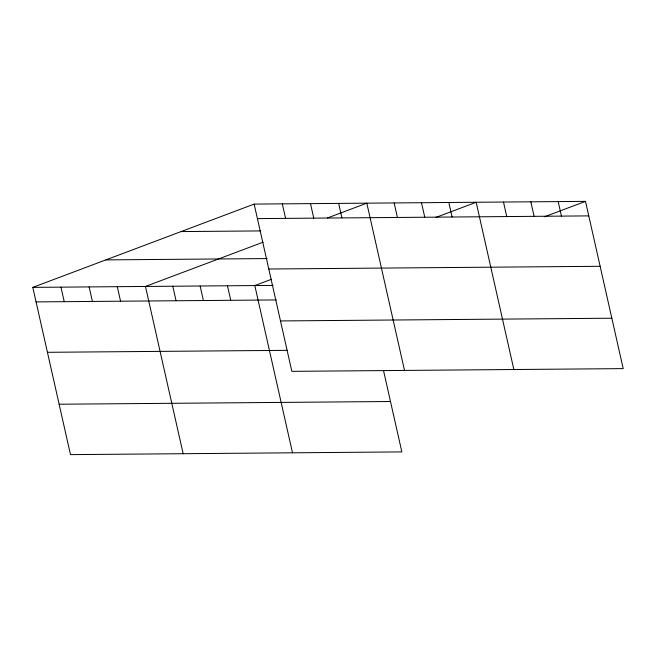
<?xml version="1.0" encoding="UTF-8"?>
<svg xmlns="http://www.w3.org/2000/svg" width="656" height="656" viewBox="0 0 656 656"><rect width="100%" height="100%" fill="white"/><g stroke="black" fill="none" stroke-linecap="round" stroke-linejoin="round"><path stroke-width="0.98" d="M383.514 370.55L401.849 451.91L70.495 454.633L32.8 287.377L254.151 204.09L585.505 201.367L623.2 368.623L291.846 371.345L254.151 204.09M263.105 242.187L145.46 286.451L183.155 453.706M327.483 217.964L366.811 203.163L404.506 370.419M271.666 279.21L254.807 285.557L292.502 452.812M435.896 217.415L476.158 202.269L513.853 369.517M544.3 216.874L585.505 201.367M257.423 218.612L588.776 215.89M181.105 231.576L260.571 230.92M105.846 259.891L267.107 258.571M268.788 269.009L600.142 266.295M32.8 287.377L273.035 285.409M36.072 301.899L276.307 299.931M280.489 320.94L611.843 318.217M47.429 352.305L287.664 350.329M59.13 404.227L390.492 401.513M558.174 201.597L561.446 216.111M530.835 201.818L534.107 216.341M503.496 202.04L506.768 216.562M448.827 202.491L452.099 217.013M421.488 202.712L424.76 217.234M394.149 202.942L397.421 217.464M338.652 203.393L341.924 217.915M310.485 203.631L313.757 218.145M282.318 203.86L285.59 218.382M227.468 285.778L230.74 300.3M200.137 286.008L203.409 300.53M172.799 286.229L176.07 300.751M117.293 286.688L120.565 301.202M89.134 286.918L92.406 301.44M60.967 287.148L64.239 301.67"/></g></svg>
